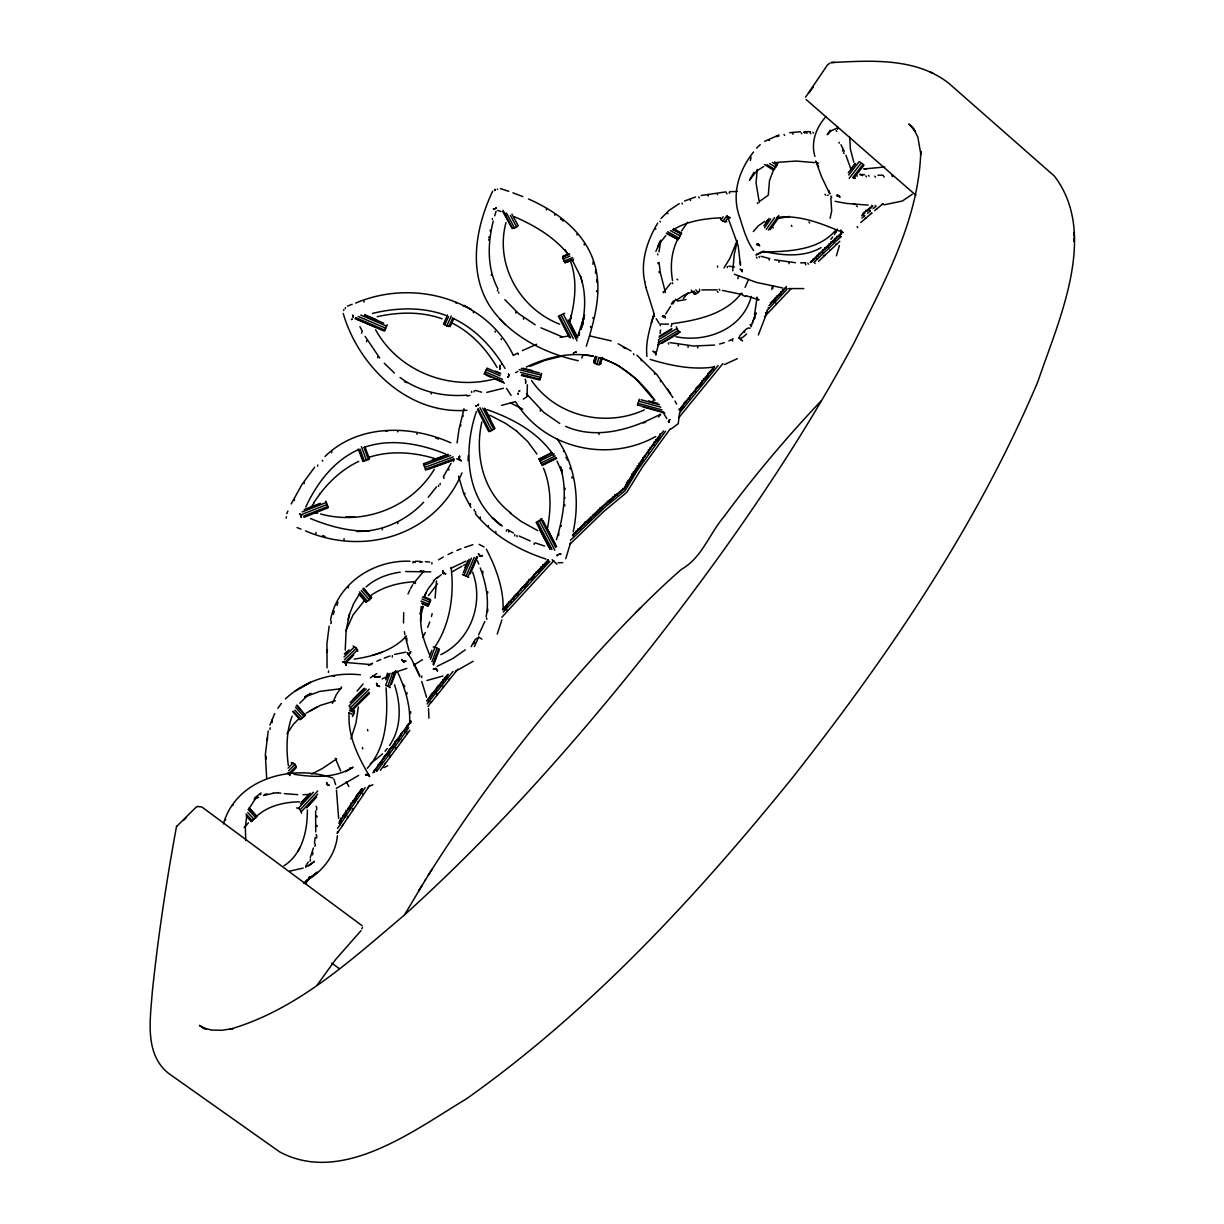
<?xml version="1.0" encoding="UTF-8"?>
<svg xmlns="http://www.w3.org/2000/svg" width="1224" height="1224" viewBox="0 0 1224 1224"><rect width="100%" height="100%" fill="white"/><g stroke="black" fill="none" stroke-linecap="round" stroke-linejoin="round"><path stroke-width="1.5" d="M176.547 826.246C166.418 881.142 158.095 936.574 152.281 992.159C150.307 1019.225 144.279 1053.971 168.514 1073.341L279.76 1151.937C342.353 1185.444 414.63 1129.874 466.451 1098.831C591.682 1010.075 696.747 896.075 792.861 777.225C888.899 655.069 977.441 524.928 1038.013 381.23C1058.332 321.025 1099.152 234.212 1054.262 175.981L948.921 83.385C915.904 57.314 870.509 60.557 830.943 62.592L834.462 62.332M474.147 391.894L474.162 390.701M837.553 129.316L837.583 126.577M307.346 809.906C307.545 830.53 302.466 853.878 283.953 865.812M393.424 746.625L393.348 748.338M655.559 352.283L655.819 354.822M409.627 722.772C410.545 704.856 404.731 687.414 397.264 671.364M446.791 678.876L446.775 677.285M440.625 686.587L440.655 685.195M434.505 694.299L434.52 692.677M387.779 754.321L387.702 756.065M431.904 564.004L431.919 562.596M428.461 702.01L428.477 700.373M431.246 394.036L431.276 392.843M757.075 299.62L757.09 297.34M265.99 759.064L266.113 756.264M267.352 740.291L267.475 737.491M272.202 722.481L272.325 719.681M412.978 562.948L413.024 561.541L415.364 562.413M417.002 434.26L417.047 433.036M404.807 732.901L404.869 731.202M849.701 137.088L850.405 149.236L853.847 162.333M315.731 831.922L315.624 811.068M399.039 740.627L399.116 738.913M436.494 580.956L435.086 598.138M312.61 854.888L312.747 852.103M327.252 652.392L327.389 649.623M333.387 614.372L334.213 611.067M337.044 605.498L337.87 602.193M382.225 762.001L382.118 763.761M397.739 431.904L397.8 430.695M349.192 712.46C347.417 734.109 357.041 754.611 367.613 772.895M406.735 641.024L406.888 638.27M830.759 241.924L831.433 242.857M246.299 816.026L251.471 821.518L256.918 816.5L249.191 807.932M382.316 529.854L382.408 528.493M360.468 794.468L360.606 792.647M376.717 769.682L376.61 771.457L408.785 727.714M403.706 612.643L403.492 622.97M482.715 573.934L482.899 571.195M355.235 802.102L355.373 800.266M487.611 611.694L487.779 608.955M350.064 809.722L350.202 807.871M344.954 817.326L345.122 815.459M339.935 824.899L340.104 823.018M558.603 535.653L558.802 532.899M251.471 821.518L252.557 819.958M579.227 335.437L579.442 332.561M592.967 264.292L593.196 261.355M595.476 273.243L595.706 270.305M596.838 282.331L597.067 279.409L596.578 280.051M344.082 538.652L343.929 540.044M429.532 654.611C423.473 639.678 417.078 622.679 423.336 606.752M459.337 459.459L459.52 456.2M756.692 299.926L754.504 315.103M857.336 206.688L856.586 205.785M750.419 160.436L751.062 157.162M772.39 286.294L771.793 289.522M358.357 707.074L355.878 723.445L350.906 738.837M459.658 456.231L459.321 458.082M653.05 402.834L653.387 399.452M316.022 532.425L315.807 533.802M842.816 151.133L842.923 150.185M839.083 143.239L839.19 142.305M659.002 251.915L660.593 241.771M679.657 412.289L678.249 423.672L671.165 428.936M836.681 236.385L837.384 237.318M457.088 442.95L458.985 429.318L464.018 408.739M772.834 288.344L773.14 285.865M421.163 606.568L420.521 621.394M471.179 646.639L475.279 639.418L478.722 637.168L474.315 646.654M352.374 716.53L354.363 712.689L354.134 710.257M301.272 516.344L301.119 517.415L301.242 514.937M314.461 842.785L315.241 837.384M775.817 302.802L776.383 303.827M660.027 333.418L660.577 330.006M246.621 817.02L245.351 826.996L245.733 840.551M329.149 626.137L326.946 643.656L327.038 667.814M445.046 323.182L443.608 323.794L446.729 325.951L450.202 326.028M486.096 616.682C489.493 600.296 485.959 583.389 480.236 567.951M757.886 203.597L757.335 202.725M481.828 421.989C474.545 454.67 482.899 492.507 511.02 513.024M521.393 375.462L539.891 380.067L541.666 373.442M547.541 527.85C551.305 508.067 551.274 486.984 543.487 468.119M506.002 222.6C494.603 264.598 519.833 308.723 559.674 324.192M757.197 169.432L756.065 183.034L759.324 202.495M337.426 835.701C335.56 855.102 322.815 871.228 306.275 880.836L317.23 872.192L303.537 883.07M425.218 595.675L425.799 592.615M573.169 531.782C580.054 500.524 575.724 465.763 557.287 439.141M268.209 731.019L265.348 754.734L266.679 778.311M595.415 356.322L593.686 362.457L596.884 364.4L599.041 364.721L600.678 363.482M660.685 381.659L660.333 380.526M569.757 322.004L571.256 315.348L570.323 319.479C575.219 300.767 577.315 280.526 570.767 261.936M839.404 245.58L836.405 255.801M654.809 374.299L654.442 373.182M493.287 221.039C487.58 243.239 486.953 267.964 497.877 288.726M458.969 457.837L459.26 456.567M641.422 360.743L641.101 359.642M501.917 619.849L497.235 634.063M633.833 354.792L633.512 353.705M637.413 405.435L639.249 399.223M656.661 351.395L658.971 342.506M431.445 616.452L432.149 613.652M348.029 619.604L349.513 614.127L346.147 630.329L345.229 650.097M422.525 604.029L428.079 605.895L430.557 600.525L430.435 599.485L423.994 596.7M570.659 542.446L565.748 558.725M737.001 242.184L734.293 254.179L732.763 270.81M223.395 823.905C236.293 778.541 292.261 763.761 332.882 778.097M653.999 314.216C650.066 327.741 645.247 342.307 646.945 356.459M565.993 458.036L566.299 456.95M313.39 848.033L310.207 857.84M534.276 544.466L534.123 543.104M830.101 218.255L831.693 210.941L830.836 197.997M330.557 619.925C337.457 583.205 373.901 559.72 409.979 561.25M506.904 611.097L507.241 609.904M593.686 362.457L595.216 357.194M594.833 363.543L596.884 356.505M596.884 364.4L598.934 357.362M599.041 364.721L601.091 357.683M600.494 364.37L602.545 357.347M556.461 539.662C563.56 516.207 567.661 490.625 560.408 466.696L562.306 473.153L557.042 461.096M517.048 536.755L516.926 535.393M476.381 411.57C463.911 448.015 465.074 493.838 495.904 521.026M508.832 532.103L508.71 530.757M354.975 318.592L384.351 331.138L387.167 324.651M494.68 215.868L496.103 211.155M737.842 278.659L738.715 275.721M540.365 411.172L540.197 410.009M455.343 672.037L455.726 670.798M651.245 323.243L653.677 315.333M449.116 679.733L449.514 678.478M495.72 531.461L495.812 532.807M442.966 687.429L443.363 686.174M436.861 695.14L436.861 693.518M428.017 706.554L431.215 701.582M488.376 525.509L488.468 526.856M577.131 235.023L576.902 234.121M737.154 240.516L729.963 258.218L723.981 267.98M422.601 606.247L419.924 613.958M865.904 210.268L866.653 211.171M407.179 733.757L407.225 732.059M475.585 511.571L475.646 512.902M401.411 741.484L401.839 740.168M666.33 233.402L678.127 239.552L681.554 233.157L673.414 228.582M395.719 749.195L395.78 747.466M384.504 764.618L384.948 763.271M390.073 756.906L390.165 755.162M470.414 503.599L470.46 504.915M586.311 346.147C594.711 319.326 603.034 290.027 593.977 262.242C584.261 231.749 556.691 211.37 528.493 199.007M562.994 221.223L563.3 220.289L560.516 219.188M368.179 787.675L368.654 786.298M523.581 319.235L523.428 318.209M362.885 795.325L363.008 793.504M805.606 97.155L827.501 64.918L829.765 63.281M741.407 340.456L739.051 338.069L739.832 335.743L745.753 329.455L748.629 327.894L749.929 328.353M357.637 802.975L358.112 801.582M347.387 818.183L347.54 816.316M554.931 215.286L554.747 214.414M352.481 810.594L352.619 808.727M349.483 614.234L353.461 603.983L358.969 594.788M342.368 825.756L342.842 824.349M515.931 313.16L515.809 312.135M337.411 833.314L337.595 831.402M484.107 374.269L486.984 368.103L500.57 374.054M309.381 877.99L309.901 876.506M546.439 209.901L546.256 209.044M501.304 339.675L501.197 338.62M345.918 630.712L353.078 614.861L364.247 600.877M495.215 332.178L495.123 331.138M484.842 621.486L478.63 634.889M390.15 687.689L389.538 687.016L395.23 671.486M392.583 679.274L395.75 670.66M391.42 684.231L395.842 672.175M385.698 678.326L387.595 673.154M385.79 679.84L387.687 674.669M386.952 677.285L388.222 673.827M390.104 673.277L385.667 685.364L389.538 687.016M387.824 686.129L392.889 672.313M750.955 326.839L755.912 313.344M269.892 725.082L274.727 713.546M497.388 290.884L497.755 289.904M752.393 322.861L755.942 313.267M430.466 659.323L434.948 647.297L438.773 648.949L439.37 649.607L433.633 665.045M431.965 661.817L437.075 648.077M433.021 664.403L438.773 648.949M434.199 661.786L436.754 654.917M429.349 657.227L431.904 650.372M767.586 310.896L758.329 335.009M427.681 627.361L429.731 621.976M577.713 336.416L584.506 315.257L581.063 329.332L583.573 318.883L582.287 324.054C585.592 308.326 585.806 291.618 580.467 276.318L582.349 282.514M473.443 312.778L473.382 311.753M332.331 703.448L336.325 694.666L341.649 686.894M751.215 296.483C742.907 328.904 706.631 342.98 676.015 336.722M572.939 260.207L564.952 262.716L562.627 257.025L568.303 253.873M497.311 189.093L497.587 189.506M456.139 303.399L456.124 302.405M582.899 355.251L581.752 358.051M891.761 175.705L892.571 176.562M677.652 239.46C671.211 252.083 670.155 266.725 672.527 280.541M655.865 251.471L660.7 240.195M286.798 513.652L287.931 511.051M748.583 279.347L745.095 287.38M492.706 191.112C475.616 227.098 467.384 272.661 490.901 307.76C510.974 336.416 544.94 353.476 578.325 360.728M465.028 567.523L467.996 560.73M463.223 572.817L469.159 559.23M468.731 577.223L464.018 575.188L471.424 558.205M466.084 576.091L474.239 557.394M467.889 576.871L476.779 556.492M472.02 568.533L476.457 558.358M470.215 573.827L477.62 556.859M657.64 247.08L659.767 242.199M377.757 357.806L377.864 356.72M423.733 597.358L428.033 588.912L433.939 581.323M292.123 716.239C286.355 730.957 286.156 749.149 288.313 765.413M694.528 292.475L694.528 294.341L698.001 292.658L699.547 291.082L699.547 289.216M875.221 205.418L875.986 206.32L873.11 208.585M366.512 341.787L366.634 340.731M468.027 460.668L468.348 455.435M623.903 489.401L643.64 458.22M623.75 488.758L636.189 468.165M869.53 210.161L870.295 211.079M527.085 396.392L527.345 384.764M754.657 315.746L755.912 313.023M361.631 333.295L361.753 332.24M443.608 323.794L447.525 314.889M444.756 324.85L448.565 316.588M446.729 325.951L451.304 316.022M448.764 326.64L452.589 318.378M450.095 326.67L453.905 318.408M408.036 593.992L409.887 589.999M863.807 215.042L864.557 215.944M176.684 826.414L196.299 806.983L198.288 806.295M305.755 507.057C316.802 483.358 333.647 460.805 358.066 449.82M291.205 503.936L302.19 484.107L314.629 467.231M249.313 808.161L256.749 796.748M292.674 711.542L299.987 719.727L305.312 715.336L297.111 705.131M764.495 164.552L773.69 170.304L777.623 163.542L775.542 166.586M773.14 171.023L769.498 180.54L768.351 194.387M834.355 234.656L837.446 229.118M835.778 232.3L837.002 229.974M461.983 472.923C435.622 534.888 365.456 556.691 305.464 530.895M844.208 153.474L843.474 152.663M451.09 463.284L443.379 476.687M422.586 637.505L425.309 632.563M707.533 375.998L707.977 377.114M297.906 851.43L299.803 848.048M701.49 383.296L701.918 384.428M496.133 207.652L495.567 208.677L496.286 207.743M287.013 733.757L293.347 724.348L299.283 718.289M695.462 390.655L695.875 391.802M657.701 223.089C647.297 240.608 640.32 261.202 644.727 281.673M753.953 172.324L749.486 180.234L756.6 171.054L763.73 166.525M836.818 131.366L836.084 130.57M654.029 444.113L654.381 445.322M361.723 928.802L362.549 927.333M648.276 452.023L648.613 453.247M631.492 476.274L631.798 477.528M636.985 468.088L637.306 469.343M642.585 460.01L642.906 461.249M404.7 914.558L425.524 879.704M626.229 484.612L626.52 485.882M410.499 588.652L412.702 584.842M665.734 313.925L670.599 306.382M590.152 519.863L590.626 519.053M753.525 152.005C739.143 169.968 731.508 193.453 739.204 215.822C742.999 227.633 746.334 240.378 753.632 250.522M681.493 230.999L687.674 222.233M305.633 883.835L309.198 877.914M305.74 866.072L308.234 862.002M547.403 562.55L547.908 561.709M422.311 884.906L418.593 890.996L419.144 890.108M533.557 577.192L534.092 576.336M560.898 526.427L561.403 525.616M513.147 599.439L513.697 598.567M556.828 555.635L557.486 554.564M506.445 606.92L506.996 606.033M428.247 875.328L432.057 869.254L424.988 880.561M389.553 745.416C401.854 727.775 401.013 704.519 394.526 684.843M564.555 498.382L565.06 497.571M442.614 682.059L442.629 683.665M629.197 480.665L630.972 477.88M431.552 870.065C486.708 783.299 550.433 701.979 621.287 627.484C640.55 607.425 660.302 587.811 681.232 569.481C702.209 557.624 709.201 533.817 724.348 516.222C754.045 475.891 786.481 437.611 820.83 401.181M429.746 698.414L430.358 697.451M435.851 690.703L436.463 689.755M564.952 488.192L565.167 489.478M572.098 478.171L571.868 476.901M428.415 595.583L437.442 583.863M671.303 304.149L673.338 300.966M672.787 303.935L675.832 299.176M394.281 744.727L394.924 743.718M405.863 729.29L406.506 728.295M410.912 721.334L410.866 723.017M570.17 469.006L569.956 467.752M388.574 752.439L389.232 751.414M487.672 591.666L487.749 593.105M410.667 711.679L410.621 713.332M660.394 325.691L660.027 324.651M340.884 820.309L340.716 822.191M345.979 812.721L345.826 814.587M355.694 798.553L356.383 797.482M361.692 789.832L361.57 791.653M562.107 469.71L562.306 470.965M573.536 353.353L574.056 352.558L573.398 353.262M314.721 846.289L315.455 845.172M567.324 460.071L567.11 458.832M337.258 833.299L369.801 785.242M421.775 675.985L421.744 677.591M316.725 836.191L316.526 838.119M435.04 646.716C450.371 623.827 454.318 594.191 451.121 567.401M337.549 828.403L354.883 802.561M830.193 130.157L827.225 134.671L831.509 130.631L837.935 127.801M406.949 692.6L406.904 694.238M826.124 116.402C816.331 127.265 810.548 141.984 814.939 156.458M317.047 985.228L335.697 959.402L361.034 930.638M563.453 451.534L563.958 450.753M338.803 823.201L342.077 818.275M358.892 593.992L365.884 602.132L370.903 598.551L371.545 597.587L363.39 588.071M349.529 768.81L350.232 767.769M365.884 602.132L366.527 601.152M339.323 821.457L340.976 818.994M316.741 808.039L316.542 809.906M342.628 816.5L345.979 811.543M342.904 817.035L347.065 810.854M313.742 502.682L320.076 493.746M347.662 809.049L361.371 789.082M347.891 809.615L352.114 803.418M726.781 221.666L722.833 221.345L721.104 219.723L723.124 216.755M722.833 221.345L725.863 216.908M724.99 222.095L728.035 217.643M352.956 802.179L357.224 795.967M355.74 801.322L359.994 795.126M680.192 234.809L681.554 233.157M354.669 800.496L356.383 797.987M659.338 272.615L658.971 271.636M358.938 793.473L362.396 788.501M360.851 793.886L365.165 787.675M638.943 464.126L649.21 449.56M359.856 792.984L361.6 790.459M480.252 516.895L480.313 518.226M658.191 263.711L657.823 262.762M765.643 222.906L767.708 219.968M763.898 225.813L769.07 218.469M764.526 227.71L770.738 218.897M766.255 229.347L774.547 217.612M768.427 230.081L778.801 215.424M770.202 229.653L778.51 217.933M434.275 469.358C411.157 507.608 363.559 525.662 320.642 513.988M659.874 242.979L665.749 235.666M657.915 254.852L657.548 253.903M644.558 456.889L649.24 450.34M413.452 583.573L423.764 571.226M474.239 509.551L474.3 510.867M809.064 92.84L813.486 86.629M507.899 377.084L509.429 375.217M372.861 772.788L377.359 766.499M373.856 772.268L384.673 757.228M380.373 770.309L409.78 730.33M664.005 291.664L670.706 283.203M378.262 765.245L383.724 757.687M650.143 448.259L660.623 434M650.173 449.024L660.608 434.826M384.642 756.432L400.493 734.997M385.591 755.973L390.181 749.7M277.817 708.283L281.413 703.387M386.769 755.177L389.553 751.383M464.768 493.073L464.814 494.374M668.212 421.546L669.803 419.526M391.114 748.445L395.75 742.172M328.583 670.89L328.399 672.496M656.982 440.533L658.894 437.947M396.683 740.918L401.38 734.63M401.441 733.727L410.989 721.104M661.557 433.541L663.469 431.001M665.535 431.154L637.505 470.154L625.066 490.763L606.064 506.246L570.445 540.319M525.662 383.495L525.524 382.362M404.211 730.866L409.918 723.323M436.494 486.892L428.232 497.265M741.346 293.332C725.098 314.568 696.777 320.321 671.701 323.733M670.232 428.859L642.126 467.522L626.81 492.339L603.967 511.295L569.787 544.298M330.664 623.613L331.367 622.695M357.087 691.07L363.1 683.956M683.359 298.457L688.087 292.75M850.496 169.555L855.148 163.588M848.293 172.783L855.27 163.832M678.876 417.598L722.879 363.605M427.099 703.922L453.018 671.425M848.676 175.001L859.156 161.599L863.149 164.245L852.638 177.618M849.165 178.337L860.824 163.45M426.595 700.924L443.593 679.504M427.39 700.694L448.382 674.347M430.955 702.806L457.914 669.13M679.014 409.948L714.541 366.236M679.886 409.612L683.788 404.67M680.223 409.979L682.196 407.47M679.963 412.366L718.167 365.456M853.526 178.505L864.052 165.133M753.326 231.55L758.283 225.874L764.771 221.315M320.061 493.746C330.342 480.298 343.317 468.639 358.724 461.387M684.767 403.43L689.648 397.295M830.866 239.338L832.718 237.012M499.744 367.705L499.836 368.807M499.973 368.149L500.065 369.25M690.627 396.071L695.538 389.997M444.603 678.249L447.663 674.47M445.031 679.259L447.066 676.734M696.517 388.773L714.281 367.307L713.454 366.619M698.965 386.555L700.939 384.122M584.353 244.953L584.108 244.035M385.04 751.23L387.365 748.43M704.917 379.287L706.906 376.885M244.142 827.577L248.518 822.819M472.495 644.405L474.606 641.912M408.755 654.718L410.591 652.591M658.466 417.078L660.363 414.89M763.057 252.113C787.981 251.287 817.571 251.027 835.273 230.739M367.261 768.289C387.09 746.839 387.947 715.367 386.05 687.812M498.765 293.01L498.658 292.016M501.871 617.263L553.768 560.699M502.452 609.69L506.812 604.778M502.988 609.827L508.419 603.707M503.324 612.077L549.806 561.449M505.191 608.022L507.379 605.559M507.914 603.539L514.493 596.195M509.521 602.483L514.998 596.379M661.052 218.423L669.222 210.283L679.244 203.628M516.176 595.721L518.395 593.273M515.595 594.971L527.819 581.568M516.1 595.17L521.608 589.096M491.421 275.323L491.329 274.36M299.758 703.173L306.811 696.257M522.724 587.872L528.263 581.828M525.065 585.944L527.299 583.511M528.936 580.36L541.314 567.094M308.953 877.44L309.687 876.644M764.48 316.756L791.163 288.65M529.38 580.62L534.98 574.591M531.797 578.646L534.047 576.229M296.591 807.901L298.396 808.33L313.421 792.249M301.563 813.164L300.247 809.737L317.766 790.964M766.744 310.743L786.527 289.889M301.456 811.589L317.72 794.146M306.75 807.167L315.501 797.773M306.551 807.794L316.557 797.054M301.808 801.919L309.32 793.886M300.354 803.893L310.361 793.167M768.978 305.663L785.854 287.915M536.097 573.398L541.727 567.401M538.56 571.379L541.957 567.768M305.587 867.281L306.321 866.5M289.996 774.302L296.208 767.708L294.923 764.235L291.251 762.491M771.472 302.221L786.435 286.538M310.376 859.294L310.162 861.283M288.084 768.121L293.056 762.858M288.696 770.814L294.923 764.235M288.665 773.996L296.132 766.086M773.017 301.991L775.022 299.865M542.462 565.886L548.138 559.904M543.104 566.559L547.648 561.755M542.859 566.207L548.536 560.24M341.006 817.923L340.838 819.805M346.101 810.334L345.948 812.201M488.988 237.747L488.896 236.844M351.273 802.73L351.12 804.566M356.521 795.11L356.383 796.931M383.724 756.753L383.632 758.498M378.155 764.449L378.048 766.209M389.37 749.057L389.278 750.786M492.431 219.387L492.339 218.499M395.061 741.346L395 743.075M406.643 725.939L406.598 727.622M400.829 733.65L400.768 735.349M406.49 635.96C393.179 650.571 373.136 656.447 354.149 659.093M430.496 695.094L430.481 696.716M549.653 548.26L536.112 522.311L542.201 519.007L540.381 519.098M436.601 687.398L436.601 689.005M442.767 679.718L442.767 681.309M635.822 612.536L640.718 607.624M342.628 816.071L342.46 817.938M572.419 535.102L590.182 517.767M474.331 641.452L474.392 642.982M572.725 535.546L604.962 504.808L622.695 490.181M347.723 808.483L347.57 810.349M353.308 698.965L363.849 688.577M350.156 702.53L364.645 688.24M366.19 688.959L349.054 705.85L352.221 710.364M350.768 707.365L369.204 689.173M351.977 709.094L369.082 692.187M353.537 709.063L369.327 693.457M513.851 596.21L513.973 597.649M507.149 603.677L507.256 605.146M527.406 581.354L527.559 582.777M520.613 588.759L520.736 590.197M621.088 490.334L621.379 491.62M352.879 800.879L352.742 802.714M810.196 262.563L812.17 260.62M598.154 509.827L598.414 511.127M626.413 482.225L626.719 483.495M605.589 503.064L605.849 504.364M541.146 566.636L541.314 568.043M534.261 573.98L534.414 575.387M613.148 496.485L613.438 497.77M358.127 793.259L357.989 795.08M486.662 617.906L486.739 619.39M576.351 530.65L576.565 531.996M583.542 523.627L583.787 524.958M590.809 516.681L591.054 517.997M344.357 659.812L356.306 648.2L353.093 645.981M345.566 661.541L357.515 649.929L356.306 648.2M346.377 661.893L351.671 656.737M345.826 662.827L353.782 655.085M813.149 259.656L818.076 254.883M812.461 261.156L823.201 250.782M814.021 262.288L835.334 242L834.34 241.694M631.691 473.872L631.997 475.142M423.626 502.268C406.475 520.506 382.01 531.889 356.811 531.384L369.373 531.032C349.07 531.69 329.118 526.228 310.498 518.548M344.342 654.075L347.004 651.489M345.122 653.708L349.115 649.852M343.99 657.013L354.623 646.685M818.581 261.324L839.832 241.266M637.184 465.686L637.505 466.941M912.232 194.249L902.471 200.981L884.034 204.836M382.607 753.846L370.337 763.822M374.253 770.294L374.146 772.069M756.616 148.119L760.226 144.646M819.055 253.934L841.439 232.881M642.784 457.608L643.12 458.832M648.475 449.606L648.812 450.83M587.321 521.745L590.917 518.303M379.761 762.613L379.654 764.373M385.33 754.917L385.239 756.662M824.165 249.849L829.015 245.259M654.228 441.696L654.58 442.904M390.961 747.221L390.884 748.95M660.042 433.847L660.409 435.04M183.416 820.432L186.094 817.907M396.668 739.526L396.591 741.239M829.994 244.341L835.793 238.925M833.529 241.465L835.487 239.644M593.793 514.355L604.763 504.242M594.527 514.891L600.601 509.23M402.421 731.814L402.359 733.513M408.235 724.103L408.189 725.786M260.666 794.697L260.972 792.831M683.681 403.14L684.078 404.303M836.757 238.037L840.352 235.13M836.283 241.113L841.087 236.691M689.663 395.643L690.076 396.79M695.676 388.207L696.104 389.339M838.685 236.263L841.561 233.616M224.895 820.294L225.706 819.544M701.704 380.832L702.132 381.949M477.544 409.703L488.713 431.552L489.967 431.399L494.97 428.431L484.719 408.755M232.499 805.499L233.294 804.765M707.747 373.534L708.191 374.651M564.662 504.579L564.861 505.879M432.087 693.274L432.087 694.895M438.192 685.578L438.192 687.184M433.357 580.865L437.412 577.223M285.467 698.889C305.373 680.054 333.372 671.854 360.392 674.807M444.358 677.897L444.358 679.488M746.594 333.968L743.213 336.983L740.336 338.543L739.051 338.069M766.056 313.65L765.505 312.61M744.253 331.23L744.758 332.285M669.054 420.398L669.926 419.633M750.159 324.482L750.679 325.538M569.435 337.61L558.343 316.175L564.723 313.283M608.481 500.907L622.542 489.539M609.231 501.412L612.995 498.122M754.474 317.23L755.009 318.271M860.717 222.554L871.916 212.945M774.746 298.105L775.312 299.115M780.836 291.725L781.402 292.72M408.25 653.907L410.973 651.551M862.461 214.123L870.937 206.856M861.528 215.822L864.343 213.389M861.926 218.117L864.741 215.684M270.183 727.76L269.892 729.489M324.987 456.491C358.326 423.81 410.53 424.743 450.845 442.843M867.143 210.987L872.743 206.244M811.068 261.156L811.696 262.12M823.033 249.589L823.691 250.537M817.066 255.326L817.709 256.29M867.541 213.297L870.325 210.926M828.985 243.958L829.658 244.892M519.649 390.777L518.823 391.466L519.741 390.915M840.811 232.988L841.515 233.922M834.906 238.42L835.594 239.353M437.427 577.896L441.206 574.729M508.74 601.856L508.847 603.325M869.82 207.468L870.585 208.371M864.083 212.349L864.832 213.251M511.938 228.322L514.615 228.123L518.226 225.736L511.923 214.093M874.686 210.62L882.963 203.781M515.442 594.39L515.564 595.828M415.426 582.104L415.38 583.542M522.204 586.939L522.327 588.377M526.657 396.928L523.367 399.07M528.998 579.518L529.151 580.941M366.007 586.985C375.431 578.462 387.779 573.918 400.217 572.159M535.852 572.144L536.005 573.551M336.692 758.865L322.386 768.504L311.646 774.027M760.242 200.935L768.213 195.213M542.737 564.815L542.905 566.207M778.831 136.139L776.108 136.614M254.531 798.109L260.054 793.688M308.846 865.858L314.507 861.39L307.255 866.286M256.749 816.163C268.377 805.667 284.381 802.041 299.666 801.827M465.273 649.837L452.972 658.451L437.167 666.315M577.942 528.814L578.172 530.16M585.149 521.791L585.378 523.122M592.416 514.845L592.661 516.161M803.877 132.207L807.197 133.095M348.534 586.434L348.381 587.903M599.76 507.975L600.02 509.291M729.137 192.398L729.642 193.254M676.535 300.155L683.895 295.198L692.386 291.786M607.196 501.228L607.471 502.513M614.769 494.634L615.045 495.919M622.695 488.483L623.001 489.768M812.843 132.269L813.516 133.064M392.368 655.574L392.292 657.15M507.776 376.977L508.618 376.349M628.034 480.374L628.34 481.629M438.529 485.255L438.529 486.54M351.517 319.586L352.359 318.99L351.426 319.433M443.899 477.176L443.914 478.446M633.313 472.02L633.619 473.275M448.841 468.838L448.856 470.093M453.431 460.316L453.446 461.555M370.306 677.821L376.854 673.537M422.479 659.659L413.62 665.244M638.79 463.835L639.127 465.074M654.197 315.532L654.565 316.557M473.229 661.251L457.225 670.308M644.405 455.741L644.742 456.98M663.485 292.781L663.102 291.786M460.79 424.682L460.836 425.876M664.999 291.526L665.366 292.521M371.193 595.231C383.969 586.311 399.621 582.532 415.012 581.706M462.963 415.318L463.009 416.497M650.097 447.739L650.449 448.963M590.733 327.588L590.488 326.533M286.401 516.819L286.156 518.165M362.671 461.264L369.526 459.077L364.859 446.668M452.651 571.547L461.968 566.207M593.181 318.76L592.921 317.735M655.712 439.906L656.217 441.022M294.51 499.132L294.265 500.448M582.838 323.564L583.083 324.605M659.583 336.019L671.915 328.567M345.596 771.701L353.048 767.203C334.993 778.372 314.201 777.347 293.959 774.272M659.017 337.197L671.685 329.547M658.374 339.752L676.903 328.583L676.321 326.747M658.022 342.674L678.096 330.587L680.391 332.24M657.808 344.984L679.427 331.979M661.878 343.378L678.846 333.173M358.647 775.419L336.309 788.363M304.332 482.317L304.118 483.618M500.126 365.685L500.233 366.787M440.793 654.656C470.919 640.045 484.092 603.08 472.617 572.128M499.897 365.242L500.004 366.343M369.755 598.291L371.545 597.587M737.338 358.678L724.241 364.645M438.544 559.812L443.302 557.012M306.046 713.24L320.413 705.361L335.345 700.771M304.791 696.976L310.896 693.396L304.73 696.991L319.816 691.376L341.068 688.714M824.915 194.249L825.603 195.121M673.078 229.852C686.985 221.223 703.616 218.652 719.712 217.887M294.862 691.285L310.498 682.273L300.079 688.225M764.618 141.357L778.984 134.946M868.428 175.323L869.193 176.195M316.741 707.105L309.657 711.113M596.822 291.71L596.562 290.731M450.769 568.364L465.946 561.143M515.625 372.662L517.905 371.377M513.315 355.465L517.584 353.109M821.12 247.585C803.862 257.591 782.794 255.571 764.082 251.532M382.118 678.968L384.856 677.545M759.002 256.52L759.553 257.468M368.332 665.412L372.677 663.178M660.731 414.079C632.089 429.226 596.853 440.181 565.564 426.334M384.015 767.616L387.733 765.719M655.421 228.337L655.789 229.24M679.244 408.892L679.764 409.994M556.675 458.312L542.308 465.472L539.08 458.893L551.84 452.543M539.172 459.474L551.947 453.109M539.08 458.893L539.6 459.581L545.965 456.399M539.861 461.081L554.227 453.92M540.855 463.116L555.237 455.955M541.788 464.799L556.17 457.638M543.808 464.095L554.962 458.541M659.981 221.146L660.348 222.034M728.861 340.899L733.145 338.803M463.605 565.396L466.482 564.019M522.388 350.615L536.632 344.281M756.356 254.408L762.889 251.272M756.004 255.143L764.174 251.226M778.571 261.263L779.153 262.227M447.999 554.533L452.574 552.345M254.194 799.349L258.662 797.252M685.211 401.319L685.731 402.405M833.345 241.266L834.034 242.214M369.265 786.359L372.876 784.691M526.32 367.078C546.623 357.301 570.568 351.456 593.319 356.26M530.16 366.282L544.94 360.392L562.535 355.939M807.825 263.221L808.467 264.185M397.831 522.25L397.754 523.597M376.824 661.22L380.695 659.552M691.315 393.746L691.728 394.893M655.773 436.509C608.022 463.085 544.405 448.887 515.472 401.61L501.565 405.389M343.898 309.488L343.73 310.498M684.553 201.011L695.63 196.972M569.252 254.225L563.025 256.015M562.627 257.025L569.68 254.179M562.933 258.983L569.986 256.137M563.82 261.171L572.648 257.606M566.284 262.043L571.562 259.916M564.952 262.716L573.765 259.167M456.919 550.448L460.974 548.826M198.135 806.57L201.868 806.983L362.105 925.696M303.858 517.385L328.185 507.776L325.615 501.182M658.741 340.67L659.109 341.726M304.256 509.536L320.397 503.248M302.175 511.938L326.517 502.345M301.379 514.631L327.481 504.334M303.766 516.023L328.108 506.415M697.221 386.356L697.757 387.427M488.82 240.302L488.743 239.399M440.12 483.373L440.135 484.658M384.214 658.13L389.951 656.003M347.463 306.077L352.16 304.317M490.273 231.061L490.197 230.173M365.548 774.807L367.139 774.348M668.304 343.026L668.687 344.097M432.057 460.178L448.03 454.303M448.259 454.624L423.412 463.758L425.768 470.276M435.866 459.857L441.191 457.898M424.039 465.273L450.677 455.481M424.835 467.384L453.247 456.934M425.493 469.297L453.905 458.847M434.413 466.681L453.905 459.505M427.543 469.618L454.15 459.826M644.344 409.887C605.299 427.803 556.216 416.42 531.568 380.511M404.394 661.603L405.725 661.281M433.373 669.146L434.979 668.641M703.356 378.935L703.8 380.052M464.661 547.449L472.831 544.711M406.842 668.396L392.108 673.307M481.047 556.017L482.501 555.65L479.624 556.094L482.195 555.421M442.904 676.015L426.962 680.483M355.618 303.108C412.228 278.919 485.178 297.34 513.193 355.037M372.218 655.36L381.857 652.193M303.154 868.107L289.843 871.106M697.542 346.866L697.971 347.953M709.308 371.652L709.859 372.739M364.262 447.341C390.915 438.039 420.077 443.731 445.582 453.951M434.092 669.268L436.478 668.564L433.373 669.038M368.868 457.348C388.1 451.044 409 451.855 428.431 456.797A162.823 160.176 -37.5 0 1 436.203 458.939L436.953 459.214M405.526 660.914L403.048 661.633L405.71 661.189M719.559 344.036L724.317 342.643M366.389 774.899L368.623 774.241L365.563 774.914M394.511 654.457L405.649 652.132M503.401 388.283L486.754 392.384M263.405 795.539L273.426 793.213M317.75 464.967L317.552 466.222M467.216 396.102L470.031 395.398M388.069 430.664L385.637 431.292M643.181 422.953L645.614 422.341M420.046 562.413L422.509 561.908M264.568 794.529L267.107 793.902M562.719 562.658L558.037 562.719M331.811 451.488L331.643 452.727M372.448 313.436C396.408 307.561 422.28 306.658 445.704 315.318M701.23 195.473L726.031 191.877M377.206 316.695C398.504 311.906 421.301 311.37 442.078 318.791M789.449 216.48L778.648 218.407M368.699 774.67L366.389 774.639M884.768 166.984L863.761 168.973L866.271 168.927M686.052 299.528L677.469 301.073M493.838 379.119C448.688 390.854 398.381 371.01 375.584 329.776M436.524 668.993L434.183 668.931M479.609 555.665L481.873 555.742M403.002 661.22L405.175 661.312M560.118 337.334L567.37 336.187M471.638 391.374L471.699 392.506M374.406 677.209L380.297 676.306M776.903 162.394L796.074 161.048L814.587 162.608M714.587 345.076L693.702 346.04L670.063 342.613M273.136 793.259L278.292 792.586M789.633 132.682L800.343 131.718M776.766 217.398C798.691 214.69 819.407 222.737 839.496 231.091M713.225 367.123C691.958 370.015 670.523 365.594 650.219 359.397M662.23 316.633L665.152 316.327L662.597 316.236M668.595 324.1L660.44 324.1M827.393 195.243L828.189 195.167M882.152 204.056L883.009 203.98M501.519 363.329L501.626 364.431M876.506 208.692L877.348 208.615M870.815 213.435L871.641 213.358M865.077 218.285L865.904 218.224M803.755 288.573L788.577 288.589M701.857 289.935L717.188 289.843M405.71 571.532L430.787 571.883M576.244 352.053L575.02 352.13L576.229 352.206M518.165 353.476L518.288 354.547M598.811 433.25L599.072 434.459M835.885 244.28L836.665 244.234M732.227 339.997L732.717 341.068M466.941 395.138C443.486 397.066 419.067 391.665 400.019 377.466M728.923 217.673L729.871 217.643L727.178 217.52L730.009 217.658M829.949 249.788L830.729 249.757M729.779 191.663L737.276 191.449M823.997 255.418L824.762 255.388M302.925 794.697L308.326 794.529M800.649 262.869L805.759 262.716M759.354 245.06L756.86 244.265L757.824 244.112M745.584 296.575L742.892 295.351L741.79 293.286M363.589 531.17L369.373 531.032M467.002 410.269C408.403 414.967 358.632 366.573 343.225 313.466M345.918 516.972L354.562 516.865M729.871 217.52L727.178 217.122M756.447 244.693L759.354 244.662L756.86 244.142M877.99 175.216L882.963 175.185M805.499 131.611L810.395 131.672M371.668 664.647L347.31 662.597M415.472 561.235L420.628 561.388M868.122 205.112L846.258 203.413L835.12 201.302M297.769 794.651L284.351 793.642M345.505 307.545L345.336 308.57M424.59 571.379L420.107 571.118L421.546 571.226M475.601 405.817L476.794 405.894L475.616 405.649M860.472 174.374L864.45 174.68M364.14 301.15L364.018 302.144M795.416 262.716L774.593 259.763M425.371 561.678L429.609 562.046M582.716 354.746L592.997 355.985M836.558 195.702L839.434 196.008L837.017 195.259M728.861 266.174L734.522 266.939M277.802 792.754L280.801 793.198M782.809 288.007L756.279 282.362L734.354 274.222M589.601 335.896L611.312 340.915M372.708 676.107L379.884 677.224M332.943 676L334.703 676.26M722.389 290.409L741.729 294.448M493.44 208.891L494.603 209.105L493.456 208.738M346.469 662.842L342.888 662.031M290.195 773.874L287.502 773.323M818.565 163.205L815.796 162.302M442.629 572.863L445.72 573.781M433.189 646.93L434.948 647.297M342.919 661.939L346.331 663.286M376.747 685.425L379.67 686.496L376.885 684.981M617.171 494.037L617.462 495.322M519.144 369.648L541.36 375.187M520.46 372.341L540.824 377.405M521.745 374.666L540.258 379.272M523.214 375.34L528.753 376.717M523.122 368.256L532.379 370.566M521.302 368.378L539.815 372.983M769.774 258.647L761.037 256.29M326.869 784.508L329.164 785.303M665.137 316.756L662.597 316.113L665.412 317.72M475.57 390.487L481.598 392.185M609.598 500.616L609.873 501.917M648.567 400.86L657.747 403.384M650.158 401.824L655.666 403.339M641.085 399.728L659.445 404.777M638.79 401.135L660.822 407.194M638.163 403.339L662.031 409.887M637.643 404.976L663.332 412.029M642.906 406.949L664.907 412.993M840.23 236.278L841.24 236.569M500.417 188.649L508.771 191.342M745.86 295.642L755.56 298.778M828.403 247.217L829.398 247.539M822.451 252.848L823.431 253.169M544.634 546.057L535.408 542.951M816.469 258.585L817.448 258.907M287.533 773.201L290.088 774.302M599.699 357.852C622.618 364.614 641.116 381.337 654.962 400.309M843.045 232.453L840.506 231.489M546.011 559.093C519.129 550.295 493.226 535.76 475.233 513.56M756.554 299.008L759.033 299.834L756.753 298.702M672.267 282.729L672.649 283.708M497.709 210.406L501.06 211.584M487.076 409.627C512.688 418.577 538.269 432.256 553.661 455.404M594.818 514.233L595.078 515.549M786.313 288.65L787.246 289.002M603.004 358.555L616.957 364.675M562.183 336.784L540.886 327.803M512.917 192.795L522.878 196.605M322.692 535.592L325.079 536.464M780.239 294.938L781.157 295.29M656.064 352.91L653.111 351.273M435.759 437.978L438.483 439.018M774.149 301.318L775.067 301.67M404.41 381.628L407.148 382.684M462.703 305.572L465.441 306.643M768.06 307.775L768.963 308.127M623.23 347.432L625.938 348.488M445.674 573.872L442.797 572.404M859.661 174.42L862.568 175.598M297.065 527.575L300.966 529.166M587.551 521.194L587.795 522.526M842.999 232.529L840.674 231.244M530.221 540.962L519.144 536.02M853.082 203.582L855.392 204.561M358.204 316.435L385.881 328.262M355.572 317.613L384.979 330.174M356.628 319.005L375.615 327.114M364.614 314.721L376.701 319.892M364.691 315.042L383.709 323.182M360.774 315.058L386.723 326.15M422.509 597.037L430.557 600.525M421.989 598.949L430.052 602.438M421.041 600.999L429.104 604.488M421.622 603.111L428.079 605.895M495.536 371.163L500.616 373.397M486.372 369.801L499.973 375.768M485.469 371.912L502.467 379.363M484.597 373.626L503.293 381.796M496.057 378.813L502.834 381.781M485.806 375.003L490.901 377.237M494.297 378.721L504.487 383.188M514.508 216.816C534.613 225.445 554.151 237.028 568.089 254.225M349.773 708.818L354.608 710.945M349.544 710.563L354.363 712.689M348.687 712.689L353.507 714.816M494.787 189.735L494.878 190.577M494.955 189.322L495.062 190.148M462.488 574.5L464.018 575.188M839.45 196.36L837.017 195.151M742.417 270.397L740.122 269.127L742.234 270.703M489.937 415.242L505.558 423.366L516.941 431.292M456.644 458.725L459.077 459.857M713.194 369.48L714.036 369.877M537.78 530.619L521.133 521.424L509.75 512.825M929.934 71.757L932.872 73.18M510.53 402.895L522.755 409.183M299.574 514.034L301.961 515.319M452.329 318.041C474.988 328.353 492.629 347.264 505.099 368.485M618.151 343.76L631.003 350.967M689.051 398.81L689.862 399.238M458.633 459.077L461.387 460.744M683.053 406.322L683.864 406.751M479.119 544.359L484.061 546.975M452.268 323.151C471.424 332.729 486.372 349.085 497.051 367.399M674.654 229.745L681.171 233.402M673.062 229.607L681.217 234.197M670.492 230.602L680.284 236.094M667.677 231.734L679.106 238.145M666.713 233.157L678.127 239.552M659.399 437.014L660.195 437.473M471.24 309.442L464.432 305.464M507.807 529.701L513.468 533.052M559.75 423.489L543.716 412.335L526.473 393.868M618.395 365.532L635.975 378.813L652.224 397.8M535.163 324.773L518.639 313.635L504.854 299.62M774.639 161.905L777.684 163.756M772.405 162.394L776.98 165.163M769.667 163.557L775.771 167.26M766.882 164.597L774.517 169.218M770.309 302.573L770.921 303.613M478.722 637.168L481.935 639.142M329.134 785.426L326.976 784.064M461.31 460.836L459.918 459.734M854.429 177.664L855.423 178.352M204.041 1028.696L199.405 1025.375L206.412 1029.17L203.276 1028.038L211.706 1030.072L221.62 1030.302L233.004 1028.634L229.684 1029.323C297.417 1009.739 351.12 959.983 403.828 915.521C494.557 833.774 575.831 742.035 651.505 646.364C726.26 550.8 795.967 450.814 853.572 343.898C883.575 283.31 918.918 220.442 920.785 151.225L920.892 154.607L917.862 137.119L913.502 128.596L915.338 131.381L908.851 123.991L913.15 127.724M331.719 963.089L339.415 968.704M655.865 353.246L653.142 351.212M298.396 808.33L300.247 809.737M839.909 197.11L837.843 195.396M496.929 521.929L501.014 525.494L491.88 517.492L502.268 525.999M667.462 212.823L667.86 213.71M299.666 513.912L300.599 514.646M506.399 529.885L506.507 531.231M776.414 296.101L777.026 297.141M545.139 564.218L545.323 565.61M636.924 355.205L656.844 374.575L672.94 397.571M516.911 431.399L527.789 441.634L536.892 454.028M915.95 195.32L806.05 99.465M404.088 661.71L401.594 659.445L403.767 661.985M717.279 291.526L718.121 292.261M839.802 197.125L838.226 195.305M676.933 279.133L677.744 279.868M394.449 373.075L384.29 363.268M480.665 556.186L478.354 553.784M681.921 203.138L682.334 204.01M552.146 559.659L556.92 564.157M757.794 244.157L759.721 245.917L758.192 244.004M367.705 774.134L369.663 776.674L367.98 773.859M435.53 668.488L437.488 670.874M409.183 654.702L407.164 652.759L411.585 659.109L419.924 676.765M500.05 319.342L505.283 324.589M690.152 199.665L690.581 200.522M740.336 338.543L742.693 340.945M531.4 578.921L531.553 580.344M249.176 808.253L256.918 816.5M248.105 809.477L255.862 817.724M247.707 812.506L254.164 819.376M246.024 813.945L252.496 820.83M246.33 815.689L251.501 821.182M782.503 289.705L783.131 290.746M478.431 553.722L480.344 556.461M296.361 705.437L305.312 715.336M295.489 707.135L304.026 716.698M294.953 710.073L302.282 718.259M293.423 711.221L300.737 719.421M659.155 323.365L656.202 318.714M817.311 163.465L815.597 161.109L816.928 163.557M728.678 218.163L726.995 215.883M364.125 589.341L371.117 597.48M362.748 589.035L370.903 598.551M361.248 590.504L369.418 600.02M359.504 591.911L367.659 601.428M359.32 594.084L366.313 602.223M326.487 782.427L328.216 785.349M707.763 194.999L708.344 195.993M517.844 593.778L517.981 595.231M695.844 289.858L698.001 292.658M693.916 291.113L696.089 293.898M691.285 290.149L694.528 294.341M379.731 357.989L365.089 336.386M665.29 317.781L664.02 315.716M883.483 176.088L884.218 177.097M547.602 559.827L548.26 560.73M874.762 176.164L875.512 177.189M865.766 175.858L866.5 176.868M856.555 175.216L857.274 176.225M871.672 205.25L872.406 206.275M810.12 132.758L810.808 133.753M801.827 133.676L801.169 132.896M403.277 684.323L404.869 686.618M857.091 226.608L857.794 227.649M792.418 133.248L793.091 134.227M784.018 134.502L784.676 135.482M511.097 395.413L506.537 388.421M769.437 140.592L768.84 139.796M808.972 221.988L809.63 223.013M824.792 247.569L825.466 248.518M667.723 389.263L670.523 393.608M504.487 608.772L504.594 610.24M818.81 253.307L819.468 254.271M791.285 225.354L791.943 226.379M812.812 259.151L813.455 260.115M814.45 262.579L815.107 263.543M805.239 263.803L805.882 264.843M772.604 226.945L773.231 227.97M571.96 259.503L580.543 276.532M663.117 412.442L666.789 418.577M726.444 192.933L727.041 193.912M676.903 328.583L678.096 330.587M326.885 783.069L327.803 785.456M756.386 257.086L756.998 258.111M717.019 193.698L717.601 194.677M322.233 460.239L322.738 461.081M470.919 507.44L463.927 494.159L458.556 476.136M348.886 786.451L346.224 781.769M698.736 196.911L699.302 197.905M437.427 670.92L435.836 668.212M674.975 401.059L676.627 404.027M565.167 249.742L566.819 252.68M539.6 459.581L540.534 461.249M830.912 196.008L831.739 197.492M817.418 164.521L818.611 166.678M719.253 289.247L719.819 290.287M504.242 212.395L506.048 215.715M502.865 210.314L512.795 228.613M502.911 211.691L511.035 226.654M510.377 215.363L516.681 227.021M506.491 213.144L514.615 228.123M829.811 193.958L821.534 176.746L816.515 162.869M543.043 520.628L556.568 546.592M546.914 528.431L555.359 544.649M541.329 519.879L555.711 547.48M482.73 408.127L493.838 429.471M539.57 520.996L554.809 550.219M479.946 407.623L491.926 430.603M537.566 521.914L551.963 549.515M477.987 408.418L489.967 431.399M548.459 543.808L550.984 548.673M539.983 530.099L549.285 547.939M484.658 408.219L489.768 418.057M559.46 316.236L570.552 337.671M564.432 326.961L569.543 336.845M486.356 549.148C495.827 567.508 503.431 587.596 503.125 608.542M330.801 620.828L331.306 621.807M569.083 320.78L577.59 337.273M568.12 319.877L577.483 338.038M572.22 328.965L575.617 335.56M563.407 314.43L577.039 340.853M561.403 315.562L573.337 338.681M359.933 326.64L362.335 331.352M419.71 675.541L414.232 664.096M378.078 686.266L376.548 683.191L377.635 686.389M840.98 144.707L844.178 151.332M288.818 773.033L289.813 775.572L289.231 772.925M333.907 779.183L335.621 784.599M728.28 218.331L727.102 215.837M728.479 219.157L738.194 245.779L740.428 264.935M340.685 770.967L335.33 758.283M669.161 422.295L668.763 421.393L669.008 422.341M316.144 806.356L316.649 807.503M316.679 815.857L317.184 817.02M316.725 825.282L317.23 826.46M443.945 573.689L442.706 570.476L443.486 573.811M345.122 662L346.025 665.351L345.566 661.878M316.129 834.523L316.649 835.701M314.859 843.504L315.364 844.698M741.469 269.77L742.218 271.621M477.345 560.714L478.768 564.142M525.096 379.18L526.152 381.766M845.906 155.249L850.787 168.728M654.09 313.696L645.706 286.936M841.469 232.147L840.888 229.959L841.041 232.101M364.033 447.54L368.455 459.734M361.432 446.622L366.481 460.561M359.948 449.04L364.37 461.234M358.25 449.101L362.916 461.509M655.131 352.313L655.911 354.807M376.518 683.604L376.977 684.889M508.48 374.177L508.893 375.355L508.633 374.131M421.775 681.508L426.579 697.298M720.492 217.857L721.104 219.723M757.518 299.62L756.967 297.34M665.076 291.113L660.317 272.661M409.061 650.724L405.251 636.449M828.939 190.577L829.811 193.53M518.318 394.067L518.058 393.133L518.15 394.097M804.275 131.901L804.535 132.988M742.096 271.621L741.912 269.77M367.537 729.535L367.827 730.881M788.791 262.563L789.021 263.695M362.426 747.558L362.717 748.935M357.515 649.929L357.76 651.214M769.1 258.983L769.315 260.115M352.818 315.287L353.093 317.291L352.665 315.302M644.681 281.413L645.767 287.181M727.286 266.541L727.469 267.673M717.448 266.021L717.631 267.153M660.363 272.906L659.032 262.456M404.425 631.706L404.853 634.583M336.462 790.153L338.666 818.565M687.995 346.178L688.148 347.341M678.234 344.847L678.371 346.01M427.222 605.084L427.36 606.125M428.507 708.604L428.936 718.151M345.948 663.5L346.055 664.953M602.346 507.424L602.438 508.679M580.513 528.294L580.574 529.564M573.352 535.393L573.429 536.663M549.836 548.214L549.882 549.484M538.376 571.669L538.407 572.954M524.713 586.464L524.744 587.765M514.707 534.613L514.738 535.883M511.249 601.397L511.265 602.713M1073.831 232.499L1073.846 235.788M1073.831 238.145L1073.846 241.434M740.413 261.829L740.428 265.287M671.135 326.578A137.624 121.773 35.5 0 1 671.731 324.299M311.233 507.272A172.905 169.998 -11.3 0 1 314.033 502.88M317.582 513.3A165.041 160.772 72.9 0 1 314.935 512.642M478.416 404.287L477.926 405.312L478.569 404.379M557.914 554.686L557.379 555.589L557.914 554.686M560.822 554.12L559.016 554.089L560.837 553.982"/></g></svg>
